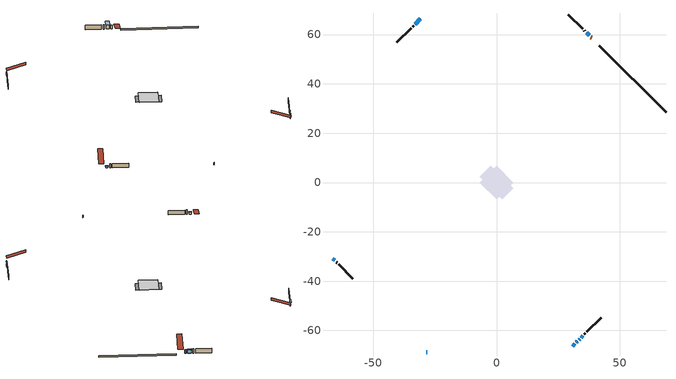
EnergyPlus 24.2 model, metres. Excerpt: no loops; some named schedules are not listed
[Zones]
conditioned space
 floor adiabatic (Floor1 construction): -6.38,0 0,6.38 6.38,0 0,-6.38 z0.91
 floor adiabatic (AdiabaticFloorConstruction): -6.9,0 0,6.9 6.9,0 0,-6.9 z0.91
 floor foundation (Slab1 construction): -6.76,2.26 -2.26,6.76 6.76,-2.26 2.26,-6.76 z0
 wall outside (AdiabaticWallConstruction 1): 38.61,58.62 38.23,59.01 z0.91:2.94
 wall outside (AdiabaticWallConstruction): -28.48,-68.76 -28.02,-68.76 z0.91:2.13; 37.57,59.67 36.53,60.71 z0.91:2.99; -30.91,66.33 -32.99,64.25 z0.91:2.89; 30.91,-66.33 31.75,-65.48 z0.91:2.28; 32.41,-64.83 32.82,-64.41 z0.91:1.83; 33.48,-63.76 33.68,-63.56 z0.91:1.5; 34.33,-62.9 35.04,-62.2 / -66.33,-30.91 -65.61,-31.63 z0.91:1.93
 wall outside (Wall1 construction): 35.69,-61.54 36.01,-61.23 / -64.96,-32.28 -64.64,-32.6 / -33.65,63.59 -33.96,63.27 / 35.87,61.36 35.56,61.68 z0.91:3.35
 wall outside (Wall2 construction): 36.67,-60.57 42.43,-54.81 / -63.98,-33.26 -58.22,-39.02 / -34.62,62.62 -40.38,56.86 / 34.9,62.34 29.14,68.1 z0.91:3.35
 wall foundation (FoundationWall1 construction): 68.76,28.48 41.7,55.54 z0:0.91
 window (WindowConstruction 7): -28.48,-68.76 -28.02,-68.76 z0.91:2.13
 window (WindowConstruction): 37.57,59.67 36.53,60.71 z0.91:2.99
 window (WindowConstruction 1): -30.91,66.33 -32.99,64.25 z0.91:2.89
 window (WindowConstruction 2): 30.91,-66.33 31.75,-65.49 z0.91:2.28
 window (WindowConstruction 3): 32.41,-64.83 32.82,-64.41 z0.91:1.82
 window (WindowConstruction 4): 33.48,-63.76 33.68,-63.56 z0.91:1.5
 window (WindowConstruction 5): 34.34,-62.9 35.04,-62.2 z0.91:1.92
 window (WindowConstruction 6): -66.33,-30.91 -65.61,-31.62 z0.91:1.92
 door (Door): 38.61,58.62 38.23,59.01 z0.91:2.94
 ceiling adiabatic (AdiabaticFloorConstruction): 0,-6.9 6.9,0 0,6.9 -6.9,0 z0.91
 roof outside (Roof1 construction): 30.25,-66.99,3.35 23.53,-60.27,6.51 21.76,-62.04,6.51 28.48,-68.76,3.35; -66.99,-30.25,3.35 -60.27,-23.53,6.51 -62.04,-21.76,6.51 -68.76,-28.48,3.35; -30.25,66.99,3.35 -23.53,60.27,6.51 -21.76,62.04,6.51 -28.48,68.76,3.35; 39.27,57.97,3.35 32.55,51.25,6.51 34.32,49.48,6.51 41.04,56.2,3.35
shading: 36.32,60.92 37.78,59.45 40.37,62.04 38.91,63.51 z3.29; -33.13,64.11 -30.76,66.47 -31.06,66.76 -33.42,64.4 z3.09; 31.89,-65.34 30.76,-66.47 31.06,-66.76 32.18,-65.63 z2.48; 32.96,-64.27 32.27,-64.97 32.56,-65.26 33.26,-64.56 z2.03; 33.82,-63.42 33.34,-63.9 33.63,-64.19 34.11,-63.71 z1.7; 35.18,-62.06 34.19,-63.04 34.48,-63.34 35.47,-62.35 z2.13; -65.47,-31.77 -66.47,-30.76 -66.76,-31.06 -65.76,-32.06 z2.13
[Building]
Building 1: Terrain=Suburbs
[Site:Location]
Ottawa Intl AP_ON: Latitude {deg}=45.32; Longitude {deg}=-75.67; Time Zone {hr}=-5; Elevation {m}=115; Keep Site Location Information=Yes
[Site:GroundTemperature:Shallow]
1.18808, -1.19398, -1.38475, -0.254337, 4.28362, 8.80044, 12.7163, 15.1969, 15.4076, 13.3901, 9.57408, 5.19582
[Site:WaterMainsTemperature]
Calculation Method=Schedule; Temperature Schedule=mains temperature schedule
[Material] Roughness=Rough; Thermal Absorptance=0.9
Name | Thickness {m} | Conductivity {W/m-K} | Density {kg/m3} | Specific Heat {J/kg-K} | Solar Absorptance | Visible Absorptance
asphalt or fiberglass shingles | 0.00635 | 0.162714 | 1121.4 | 1465.45 | 0.91 | 0.91
concrete 4.0 in. | 0.1016 | 1.803125 | 2242.8 | 837.4 | 0.7 | 0.7
concrete 8.0 in. | 0.2032 | 1.803125 | 2242.8 | 837.4 | 0.7 | 0.7
door material | 0.04445 | 0.053851 | 512.64 | 1214.23 | 0.7 | 0.7
exterior vertical ins | 0.00730624 | 0.029427 | 32.04 | 1214.23 | 0.7 | 0.7
floor covering | 0.0127 | 0.0433444 | 54.468 | 1339.84 | 0.6 | 0.6
floor rigid ins; roof rigid ins | 0.103632 | 0.029427 | 32.04 | 1214.23 | 0.7 | 0.7
floor rigid ins 1; wall rigid ins | 0.512978 | 0.029427 | 32.04 | 1214.23 | 0.7 | 0.7
floor stud and cavity | 0.1397 | 0.0858727 | 92.3553 | 1139.71 | 0.7 | 0.7
floor stud and cavity 1 | 0.1397 | 1.75129 | 37.0049 | 1207.88 | 0.7 | 0.7
furniture material conditioned space 1 | 0.1524 | 0.115458 | 640.8 | 1214.23 | 0.6 | 0.6
gypsum board | 0.0127 | 0.160291 | 801 | 837.4 | 0.6 | 0.6
gypsum board 1 | 0.0127 | 0.160291 | 801 | 837.4 | 0.7 | 0.7
osb sheathing 0.5 in. | 0.0127 | 0.115458 | 512.64 | 1214.23 | 0.7 | 0.7
osb sheathing 0.75 in. | 0.01905 | 0.115458 | 512.64 | 1214.23 | 0.7 | 0.7
roof stud and cavity | 0.2032 | 0.14538 | 78.34581 | 1123.46 | 0.7 | 0.7
wall stud and cavity | 0.1397 | 0.136087 | 139.0536 | 1170.24 | 0.7 | 0.7
wall stud and cavity 1 | 0.1397 | 0.0929022 | 139.0536 | 1170.24 | 0.7 | 0.7
wall stud and cavity 2 | 0.0889 | 0.380278 | 52.3479 | 1209.89 | 0.7 | 0.7
wall stud and cavity 3 | 0.0889 | 0.391764 | 83.0341 | 1211.67 | 0.7 | 0.7
wood siding | 0.0254 | 0.102417 | 544.68 | 1172.36 | 0.25 | 0.25
wood siding 1; wood siding 2 | 0.0254 | 0.102417 | 544.68 | 1172.36 | 0.7 | 0.7
[WindowMaterial:SimpleGlazingSystem]
Name | U-Factor {W/m2-K} | Solar Heat Gain Coefficient
WindowMaterial | 2.98606 | 0.58
WindowMaterial 1 | 2.89237 | 0.69
WindowMaterial 2 | 2.91622 | 0.67
WindowMaterial 3 | 2.98209 | 0.6
WindowMaterial 4 | 3.07691 | 0.48
WindowMaterial 5 | 2.94007 | 0.65
WindowMaterial 6 | 2.938365 | 0.65
WindowMaterial 7 | 2.97868 | 0.61
[Construction]
AdiabaticFloorConstruction: floor stud and cavity 1, floor rigid ins 1, osb sheathing 0.75 in., floor covering
AdiabaticWallConstruction: wood siding 1, wall rigid ins, wall stud and cavity 2, gypsum board
AdiabaticWallConstruction 1: wood siding 2, wall rigid ins, wall stud and cavity 2, gypsum board
Door: door material
Floor1 construction: floor stud and cavity, floor rigid ins, osb sheathing 0.75 in., floor covering
FoundationWall1 construction: concrete 8.0 in., gypsum board 1
furniture construction conditioned space 1: furniture material conditioned space 1
PartitionWallConstruction: gypsum board, wall stud and cavity 3, gypsum board
Roof1 construction: asphalt or fiberglass shingles, roof rigid ins, osb sheathing 0.75 in., roof stud and cavity, gypsum board
Slab1 construction: concrete 4.0 in.
Wall1 construction: wood siding, osb sheathing 0.5 in., wall stud and cavity, gypsum board
Wall2 construction: wood siding, osb sheathing 0.5 in., wall stud and cavity 1, gypsum board
WindowConstruction: WindowMaterial
WindowConstruction 1: WindowMaterial 1
WindowConstruction 2: WindowMaterial 2
WindowConstruction 3: WindowMaterial 3
WindowConstruction 4: WindowMaterial 4
WindowConstruction 5: WindowMaterial 5
WindowConstruction 6: WindowMaterial 6
WindowConstruction 7: WindowMaterial 7
[Zone]
conditioned space: Multiplier=1; Volume {m3}=287; Part of Total Floor Area=Yes
[Space]
conditioned space 1: Zone=conditioned space; Volume {m3}=287
[SurfaceProperty:ExposedFoundationPerimeter]
Slab1: Exposed Perimeter Calculation Method=TotalExposedPerimeter; Total Exposed Perimeter {m}=38.268
[InternalMass] Zone or ZoneList=conditioned space; Space or SpaceList=conditioned space 1
Name | Construction | Surface Area {m2}
furniture mass conditioned space 1 | furniture construction conditioned space 1 | 103.072
partition wall mass | PartitionWallConstruction | 176.39
[Lights]
interior lighting: Zone or ZoneList or Space or SpaceList=conditioned space 1; Schedule=interior lighting schedule; Design Level Calculation Method=LightingLevel; Lighting Level {W}=343.2; Return Air Fraction=0; Fraction Radiant=0.6; Fraction Visible=0.2; Fraction Replaceable=1
[People]
occupants: Zone or ZoneList or Space or SpaceList=conditioned space 1; Number of People Schedule=occupants schedule; Number of People Calculation Method=People; Number of People=3; Fraction Radiant=0.314171; Sensible Heat Fraction=0.56303; Activity Level Schedule=occupants activity schedule; Carbon Dioxide Generation Rate {m3/s-W}=0; Enable ASHRAE 55 Comfort Warnings=No; Mean Radiant Temperature Calculation Type=EnclosureAveraged
[ElectricEquipment] Zone or ZoneList or Space or SpaceList=conditioned space 1; Design Level Calculation Method=EquipmentLevel
Name | Schedule | Design Level {W} | Fraction Latent | Fraction Radiant | Fraction Lost
clothes dryer | clothes dryer schedule | 140.772 | 0.015 | 0.081 | 0.85
clothes washer | clothes washer schedule | 32.1985 | 0.03 | 0.162 | 0.7
cooking range | cooking range schedule | 215.147 | 0.08 | 0.432 | 0.2
dishwasher | dishwasher schedule | 66.8632 | 0.3 | 0.18 | 0.4
fridge | fridge schedule | 72.9452 | 0 | 0.6 | 0
mech vent bath fan 0 | mech vent bath fan 0 schedule | 43 | 0 | 0 | 1
mech vent house fan | mech vent house fan schedule | 0 | 0 | 0 | 1
mech vent house fan cfis | mech vent house fan cfis schedule | 0 | 0 | 0 | 0
mech vent range fan 0 | mech vent range fan 0 schedule | 43 | 0 | 0 | 1
misc plug loads | misc plug loads schedule | 494.7 | 0.045 | 0.513 | 0.1
whole house fan | Always On Discrete | 0 | 0 | 0 | 1
[OtherEquipment] Zone or ZoneList or Space or SpaceList=conditioned space 1; Design Level Calculation Method=EquipmentLevel
Name | Fuel Type | Schedule | Design Level {W} | Fraction Latent | Fraction Radiant | Fraction Lost
clothes dryer 1 | Electricity | clothes dryer schedule | 0 | 0.015 | 0.081 | 0.85
cooking range 1 | Electricity | cooking range schedule | 0 | 0.08 | 0.432 | 0.2
general water use latent | None | general water use schedule | 62.594 | 1 | 0 | 0
general water use sensible | None | general water use schedule | -61.6891 | 0 | 0.6 | 0
mech vent house fan latent load | None | Always On Discrete | 0 | 1 | 0 | 0
mech vent house fan sensible load | None | Always On Discrete | 0 | 0 | 0 | 0
water heater energy adjustment1 | Electricity | Always On Discrete | 0.01 | 0 | 0 | 1
[ZoneInfiltration:DesignFlowRate] Zone or ZoneList or Space or SpaceList=conditioned space 1; Schedule=Always On Discrete; Design Flow Rate Calculation Method=Flow/Zone; Design Flow Rate {m3/s}=0
infil flow; natural vent flow; whole house fan flow
[ZoneControl:Thermostat]
conditioned space Thermostat: Zone or ZoneList=conditioned space; Control Type Schedule=conditioned space Thermostat Schedule; Control 1=conditioned space temperature setpoint; Temperature Difference Between Cutout And Setpoint {deltaC}=0
[ZoneHVAC:Baseboard:Convective:Electric]
electric baseboard: Availability Schedule=Always On Discrete; Heating Design Capacity {W}=12020.9; Efficiency=1
[AirLoopHVAC:UnitarySystem]
unit heater unitary system: Control Type=Load; Controlling Zone or Thermostat Location=conditioned space; Dehumidification Control Type=None; Availability Schedule=Always On Discrete; Supply Fan=unit heater supply fan; Fan Placement=BlowThrough; Supply Air Fan Operating Mode Schedule=unit heater auto fan schedule; Heating Coil=unit heater htg coil; DX Heating Coil Sizing Ratio=1; Use DOAS DX Cooling Coil=No; Minimum Supply Air Temperature {C}=2; Latent Load Control=SensibleOnlyLoadControl; Cooling Supply Air Flow Rate Method=None; Heating Supply Air Flow Rate Method=SupplyAirFlowRate; Heating Supply Air Flow Rate {m3/s}=0.00141584; No Load Supply Air Flow Rate Method=SupplyAirFlowRate; No Load Supply Air Flow Rate {m3/s}=0; No Load Supply Air Flow Rate Control Set To Low Speed=Yes; Maximum Supply Air Temperature {C}=48.8889; Maximum Outdoor Dry-Bulb Temperature for Supplemental Heater Operation {C}=21; Ancillary On-Cycle Electric Power {W}=0; Ancillary Off-Cycle Electric Power {W}=0
[Fan:SystemModel]
unit heater supply fan: Availability Schedule=Always On Discrete; Design Maximum Air Flow Rate {m3/s}=0.00141584; Speed Control Method=Discrete; Electric Power Minimum Flow Rate Fraction=0.2; Design Pressure Rise {Pa}=500; Motor Efficiency=1; Motor In Air Stream Fraction=1; Design Electric Power Consumption {W}=Autosize; Design Power Sizing Method=PowerPerFlow; Electric Power Per Unit Flow Rate {W/(m3/s)}=28251.7; Electric Power Per Unit Flow Rate Per Unit Pressure {W/((m3/s)-Pa)}=1.66667; Fan Total Efficiency=0.7; Motor Loss Radiative Fraction=0; Number of Speeds=1; Speed Flow Fraction 1=1; Speed Electric Power Fraction 1=1
[Coil:Heating:Fuel]
unit heater htg coil: Availability Schedule=Always On Discrete; Fuel Type=OtherFuel1; Burner Efficiency=0.3; Nominal Capacity {W}=0.293071; On Cycle Parasitic Electric Load {W}=0; Off Cycle Parasitic Fuel Load {W}=0
[Zone equipment]
conditioned space: electric baseboard, unit heater unitary system
[Foundation:Kiva]
Foundation Kiva 1: Initial Indoor Air Temperature {C}=18; Wall Height Above Grade {m}=0.910011; Wall Depth Below Slab {m}=0.2032; Custom Block Material Name 1=exterior vertical ins; Custom Block Depth 1 {m}=0.910011; Custom Block X Position 1 {m}=0.2159; Custom Block Z Position 1 {m}=0
[Foundation:Kiva:Settings]
Soil Conductivity {W/m-K}=0.849921; Soil Density {kg/m3}=1842.3; Soil Specific Heat {J/kg-K}=418.7; Ground Solar Absorptivity=0.9; Ground Thermal Absorptivity=0.9; Ground Surface Roughness {m}=0.03; Far-Field Width {m}=40; Deep-Ground Boundary Condition=ZeroFlux; Deep-Ground Depth {m}=40; Minimum Cell Dimension {m}=0.2; Maximum Cell Growth Coefficient=3; Simulation Timestep=Timestep
[Exterior:Lights]
exterior lighting: Schedule=exterior lighting schedule; Design Level {W}=75.6
[EnergyManagementSystem:GlobalVariable]
infil_program_Qfan
infil_program_Qinf
natural_vent_program_Qnv
natural_vent_program_Qwhf
[EnergyManagementSystem:Sensor]
Name | Output:Variable or Output:Meter Index Key | Output:Variable or Output:Meter
airflow_gain | infil flow | Infiltration Sensible Heat Gain Energy
airflow_gain_1 | natural vent flow | Infiltration Sensible Heat Gain Energy
airflow_gain_2 | whole house fan flow | Infiltration Sensible Heat Gain Energy
airflow_loss | infil flow | Infiltration Sensible Heat Loss Energy
airflow_loss_1 | natural vent flow | Infiltration Sensible Heat Loss Energy
airflow_loss_2 | whole house fan flow | Infiltration Sensible Heat Loss Energy
clg_load_cond |  | Cooling:EnergyTransfer:Zone:CONDITIONED SPACE
clg_sp_s; clg_sp_s_1 | cooling setpoint | Schedule Value
clothes_dryer_exhaust_0_sch_s | clothes dryer exhaust 0 schedule | Schedule Value
conditioned_space_clg_unmet_s | conditioned space | Zone Cooling Setpoint Not Met Time
conditioned_space_htg_unmet_s | conditioned space | Zone Heating Setpoint Not Met Time
cool_season | cooling season schedule | Schedule Value
fridge_tin_s | conditioned space | Zone Mean Air Temperature
htg_load_cond |  | Heating:EnergyTransfer:Zone:CONDITIONED SPACE
htg_sp_s; htg_sp_s_1 | heating setpoint | Schedule Value
ig_ee_conv | clothes dryer | Electric Equipment Convective Heating Energy
ig_ee_conv_2 | cooking range | Electric Equipment Convective Heating Energy
ig_ee_conv_4 | fridge | Electric Equipment Convective Heating Energy
ig_ee_conv_5 | misc plug loads | Electric Equipment Convective Heating Energy
ig_ee_conv_6 | whole house fan | Electric Equipment Convective Heating Energy
ig_ee_rad | clothes dryer | Electric Equipment Radiant Heating Energy
ig_ee_rad_2 | cooking range | Electric Equipment Radiant Heating Energy
ig_ee_rad_4 | fridge | Electric Equipment Radiant Heating Energy
ig_ee_rad_5 | misc plug loads | Electric Equipment Radiant Heating Energy
ig_ee_rad_6 | whole house fan | Electric Equipment Radiant Heating Energy
ig_lgt_conv | interior lighting | Lights Convective Heating Energy
ig_lgt_rad | interior lighting | Lights Radiant Heating Energy
ig_lgt_vis | interior lighting | Lights Visible Radiation Heating Energy
ig_oe_conv | clothes dryer 1 | Other Equipment Convective Heating Energy
ig_oe_conv_1 | cooking range 1 | Other Equipment Convective Heating Energy
ig_oe_conv_2 | general water use latent | Other Equipment Convective Heating Energy
ig_oe_conv_3 | general water use sensible | Other Equipment Convective Heating Energy
ig_oe_conv_4 | water heater energy adjustment1 | Other Equipment Convective Heating Energy
ig_oe_rad | clothes dryer 1 | Other Equipment Radiant Heating Energy
ig_oe_rad_1 | cooking range 1 | Other Equipment Radiant Heating Energy
ig_oe_rad_2 | general water use latent | Other Equipment Radiant Heating Energy
ig_oe_rad_3 | general water use sensible | Other Equipment Radiant Heating Energy
ig_oe_rad_4 | water heater energy adjustment1 | Other Equipment Radiant Heating Energy
ig_ppl_conv | occupants | People Convective Heating Energy
ig_ppl_rad | occupants | People Radiant Heating Energy
im_conv | furniture mass conditioned space 1 | Surface Inside Face Convection Heat Gain Energy
im_conv_1 | partition wall mass | Surface Inside Face Convection Heat Gain Energy
im_ig | furniture mass conditioned space 1 | Surface Inside Face Internal Gains Radiation Heat Gain Energy
im_ig_1 | partition wall mass | Surface Inside Face Internal Gains Radiation Heat Gain Energy
im_lgt | furniture mass conditioned space 1 | Surface Inside Face Lights Radiation Heat Gain Energy
im_lgt_1 | partition wall mass | Surface Inside Face Lights Radiation Heat Gain Energy
im_sol | furniture mass conditioned space 1 | Surface Inside Face Solar Radiation Heat Gain Energy
im_sol_1 | partition wall mass | Surface Inside Face Solar Radiation Heat Gain Energy
im_surf | furniture mass conditioned space 1 | Surface Inside Face Net Surface Thermal Radiation Heat Gain Energy
im_surf_1 | partition wall mass | Surface Inside Face Net Surface Thermal Radiation Heat Gain Energy
mech_vent_bath_fan_0_sch_s | mech vent bath fan 0 schedule | Schedule Value
mech_vent_range_fan_0_sch_s | mech vent range fan 0 schedule | Schedule Value
mv_conv | mech vent bath fan 0 | Electric Equipment Convective Heating Energy
mv_conv_1 | mech vent house fan | Electric Equipment Convective Heating Energy
mv_conv_2 | mech vent house fan cfis | Electric Equipment Convective Heating Energy
mv_conv_3 | mech vent range fan 0 | Electric Equipment Convective Heating Energy
mv_conv_4 | mech vent house fan latent load | Other Equipment Convective Heating Energy
mv_conv_5 | mech vent house fan sensible load | Other Equipment Convective Heating Energy
mv_rad | mech vent bath fan 0 | Electric Equipment Radiant Heating Energy
mv_rad_1 | mech vent house fan | Electric Equipment Radiant Heating Energy
mv_rad_2 | mech vent house fan cfis | Electric Equipment Radiant Heating Energy
mv_rad_3 | mech vent range fan 0 | Electric Equipment Radiant Heating Energy
mv_rad_4 | mech vent house fan latent load | Other Equipment Radiant Heating Energy
mv_rad_5 | mech vent house fan sensible load | Other Equipment Radiant Heating Energy
natural_vent_s | natural vent schedule | Schedule Value
out_pb_s |  | Site Outdoor Air Barometric Pressure
out_wt_s |  | Site Outdoor Air Humidity Ratio
site_vw_s |  | Site Wind Speed
ss_back_out | Window1 | Surface Window Shortwave from Zone Back Out Window Heat Transfer Rate
ss_back_out_1 | Window2 | Surface Window Shortwave from Zone Back Out Window Heat Transfer Rate
ss_back_out_2 | Window3 | Surface Window Shortwave from Zone Back Out Window Heat Transfer Rate
ss_back_out_3 | Window5 | Surface Window Shortwave from Zone Back Out Window Heat Transfer Rate
ss_back_out_4 | Window6 | Surface Window Shortwave from Zone Back Out Window Heat Transfer Rate
ss_back_out_5 | Window7 | Surface Window Shortwave from Zone Back Out Window Heat Transfer Rate
ss_back_out_6 | Window8 | Surface Window Shortwave from Zone Back Out Window Heat Transfer Rate
ss_back_out_7 | Window9 | Surface Window Shortwave from Zone Back Out Window Heat Transfer Rate
ss_conv | Door1 | Surface Inside Face Convection Heat Gain Energy
ss_conv_1 | Window1 | Surface Inside Face Convection Heat Gain Energy
ss_conv_2 | Window2 | Surface Inside Face Convection Heat Gain Energy
ss_conv_3 | Window3 | Surface Inside Face Convection Heat Gain Energy
ss_conv_4 | Window5 | Surface Inside Face Convection Heat Gain Energy
ss_conv_5 | Window6 | Surface Inside Face Convection Heat Gain Energy
ss_conv_6 | Window7 | Surface Inside Face Convection Heat Gain Energy
ss_conv_7 | Window8 | Surface Inside Face Convection Heat Gain Energy
ss_conv_8 | Window9 | Surface Inside Face Convection Heat Gain Energy
ss_ig | Door1 | Surface Inside Face Internal Gains Radiation Heat Gain Energy
ss_ig_1 | Window1 | Surface Inside Face Internal Gains Radiation Heat Gain Energy
ss_ig_2 | Window2 | Surface Inside Face Internal Gains Radiation Heat Gain Energy
ss_ig_3 | Window3 | Surface Inside Face Internal Gains Radiation Heat Gain Energy
ss_ig_4 | Window5 | Surface Inside Face Internal Gains Radiation Heat Gain Energy
ss_ig_5 | Window6 | Surface Inside Face Internal Gains Radiation Heat Gain Energy
ss_ig_6 | Window7 | Surface Inside Face Internal Gains Radiation Heat Gain Energy
ss_ig_7 | Window8 | Surface Inside Face Internal Gains Radiation Heat Gain Energy
ss_ig_8 | Window9 | Surface Inside Face Internal Gains Radiation Heat Gain Energy
ss_lgt | Door1 | Surface Inside Face Lights Radiation Heat Gain Energy
ss_sol | Door1 | Surface Inside Face Solar Radiation Heat Gain Energy
ss_surf | Door1 | Surface Inside Face Net Surface Thermal Radiation Heat Gain Energy
ss_surf_1 | Window1 | Surface Inside Face Net Surface Thermal Radiation Heat Gain Energy
ss_surf_2 | Window2 | Surface Inside Face Net Surface Thermal Radiation Heat Gain Energy
ss_surf_3 | Window3 | Surface Inside Face Net Surface Thermal Radiation Heat Gain Energy
ss_surf_4 | Window5 | Surface Inside Face Net Surface Thermal Radiation Heat Gain Energy
ss_surf_5 | Window6 | Surface Inside Face Net Surface Thermal Radiation Heat Gain Energy
ss_surf_6 | Window7 | Surface Inside Face Net Surface Thermal Radiation Heat Gain Energy
ss_surf_7 | Window8 | Surface Inside Face Net Surface Thermal Radiation Heat Gain Energy
ss_surf_8 | Window9 | Surface Inside Face Net Surface Thermal Radiation Heat Gain Energy
ss_trans_in | Window1 | Surface Window Transmitted Solar Radiation Rate
ss_trans_in_1 | Window2 | Surface Window Transmitted Solar Radiation Rate
ss_trans_in_2 | Window3 | Surface Window Transmitted Solar Radiation Rate
ss_trans_in_3 | Window5 | Surface Window Transmitted Solar Radiation Rate
ss_trans_in_4 | Window6 | Surface Window Transmitted Solar Radiation Rate
ss_trans_in_5 | Window7 | Surface Window Transmitted Solar Radiation Rate
ss_trans_in_6 | Window8 | Surface Window Transmitted Solar Radiation Rate
ss_trans_in_7 | Window9 | Surface Window Transmitted Solar Radiation Rate
ss_trans_out | Window1 | Surface Inside Face Initial Transmitted Diffuse Transmitted Out Window Solar Radiation Rate
ss_trans_out_1 | Window2 | Surface Inside Face Initial Transmitted Diffuse Transmitted Out Window Solar Radiation Rate
ss_trans_out_2 | Window3 | Surface Inside Face Initial Transmitted Diffuse Transmitted Out Window Solar Radiation Rate
ss_trans_out_3 | Window5 | Surface Inside Face Initial Transmitted Diffuse Transmitted Out Window Solar Radiation Rate
ss_trans_out_4 | Window6 | Surface Inside Face Initial Transmitted Diffuse Transmitted Out Window Solar Radiation Rate
ss_trans_out_5 | Window7 | Surface Inside Face Initial Transmitted Diffuse Transmitted Out Window Solar Radiation Rate
ss_trans_out_6 | Window8 | Surface Inside Face Initial Transmitted Diffuse Transmitted Out Window Solar Radiation Rate
ss_trans_out_7 | Window9 | Surface Inside Face Initial Transmitted Diffuse Transmitted Out Window Solar Radiation Rate
s_conv | Floor1 | Surface Inside Face Convection Heat Gain Energy
s_conv_1 | FoundationWall1 | Surface Inside Face Convection Heat Gain Energy
s_conv_10 | Wall1:225 | Surface Inside Face Convection Heat Gain Energy
s_conv_11 | Wall1:315 | Surface Inside Face Convection Heat Gain Energy
s_conv_12 | Wall1:45 | Surface Inside Face Convection Heat Gain Energy
s_conv_13 | Wall2:135 | Surface Inside Face Convection Heat Gain Energy
s_conv_14 | Wall2:225 | Surface Inside Face Convection Heat Gain Energy
s_conv_15 | Wall2:315 | Surface Inside Face Convection Heat Gain Energy
s_conv_16 | Wall2:45 | Surface Inside Face Convection Heat Gain Energy
s_conv_2 | inferred conditioned ceiling | Surface Inside Face Convection Heat Gain Energy
s_conv_3 | inferred conditioned floor | Surface Inside Face Convection Heat Gain Energy
s_conv_4 | Roof1:135 | Surface Inside Face Convection Heat Gain Energy
s_conv_5 | Roof1:225 | Surface Inside Face Convection Heat Gain Energy
s_conv_6 | Roof1:315 | Surface Inside Face Convection Heat Gain Energy
s_conv_7 | Roof1:45 | Surface Inside Face Convection Heat Gain Energy
s_conv_8 | Slab1 | Surface Inside Face Convection Heat Gain Energy
s_conv_9 | Wall1:135 | Surface Inside Face Convection Heat Gain Energy
s_ig | Floor1 | Surface Inside Face Internal Gains Radiation Heat Gain Energy
s_ig_1 | FoundationWall1 | Surface Inside Face Internal Gains Radiation Heat Gain Energy
s_ig_10 | Wall1:225 | Surface Inside Face Internal Gains Radiation Heat Gain Energy
s_ig_11 | Wall1:315 | Surface Inside Face Internal Gains Radiation Heat Gain Energy
s_ig_12 | Wall1:45 | Surface Inside Face Internal Gains Radiation Heat Gain Energy
s_ig_13 | Wall2:135 | Surface Inside Face Internal Gains Radiation Heat Gain Energy
s_ig_14 | Wall2:225 | Surface Inside Face Internal Gains Radiation Heat Gain Energy
s_ig_15 | Wall2:315 | Surface Inside Face Internal Gains Radiation Heat Gain Energy
s_ig_16 | Wall2:45 | Surface Inside Face Internal Gains Radiation Heat Gain Energy
s_ig_2 | inferred conditioned ceiling | Surface Inside Face Internal Gains Radiation Heat Gain Energy
s_ig_3 | inferred conditioned floor | Surface Inside Face Internal Gains Radiation Heat Gain Energy
s_ig_4 | Roof1:135 | Surface Inside Face Internal Gains Radiation Heat Gain Energy
s_ig_5 | Roof1:225 | Surface Inside Face Internal Gains Radiation Heat Gain Energy
s_ig_6 | Roof1:315 | Surface Inside Face Internal Gains Radiation Heat Gain Energy
s_ig_7 | Roof1:45 | Surface Inside Face Internal Gains Radiation Heat Gain Energy
s_ig_8 | Slab1 | Surface Inside Face Internal Gains Radiation Heat Gain Energy
s_ig_9 | Wall1:135 | Surface Inside Face Internal Gains Radiation Heat Gain Energy
s_lgt | Floor1 | Surface Inside Face Lights Radiation Heat Gain Energy
s_lgt_1 | FoundationWall1 | Surface Inside Face Lights Radiation Heat Gain Energy
s_lgt_10 | Wall1:225 | Surface Inside Face Lights Radiation Heat Gain Energy
s_lgt_11 | Wall1:315 | Surface Inside Face Lights Radiation Heat Gain Energy
s_lgt_12 | Wall1:45 | Surface Inside Face Lights Radiation Heat Gain Energy
s_lgt_13 | Wall2:135 | Surface Inside Face Lights Radiation Heat Gain Energy
s_lgt_14 | Wall2:225 | Surface Inside Face Lights Radiation Heat Gain Energy
s_lgt_15 | Wall2:315 | Surface Inside Face Lights Radiation Heat Gain Energy
s_lgt_16 | Wall2:45 | Surface Inside Face Lights Radiation Heat Gain Energy
s_lgt_2 | inferred conditioned ceiling | Surface Inside Face Lights Radiation Heat Gain Energy
